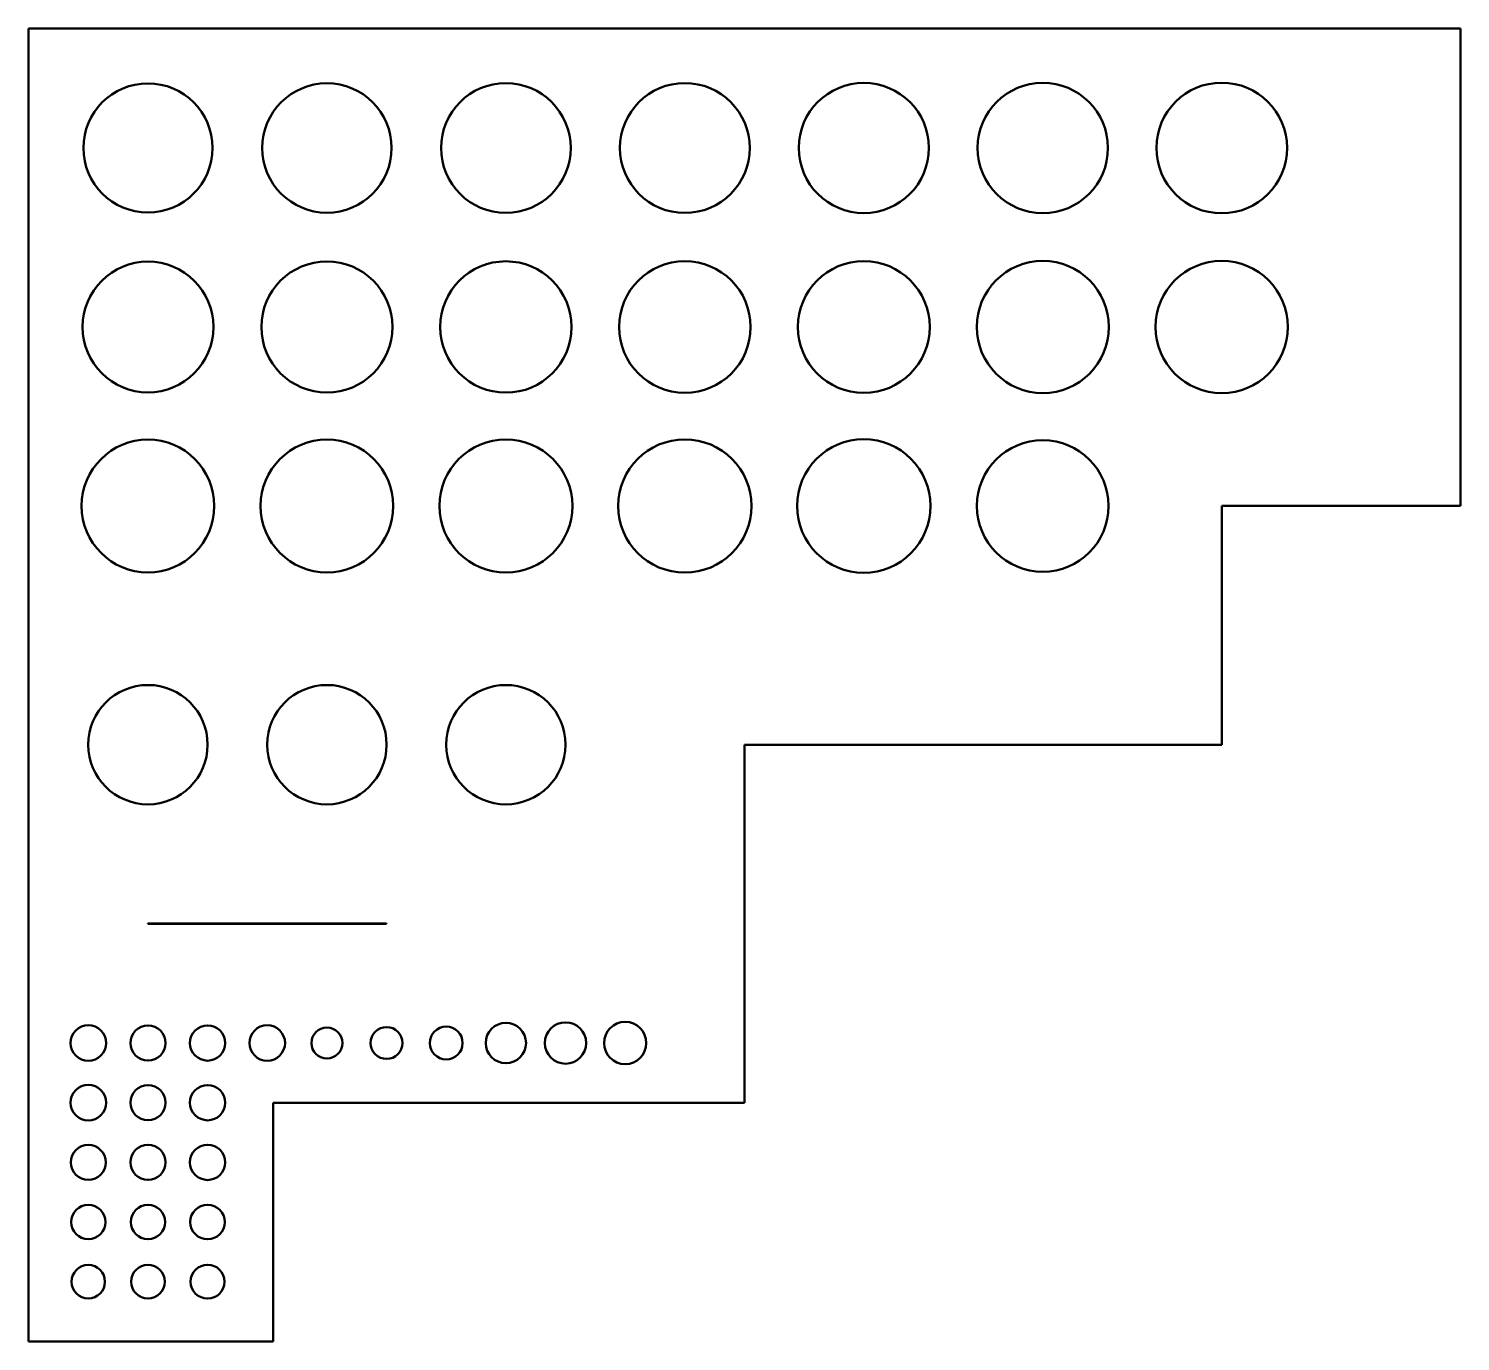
# Model space of a CAD drawing. Header units: inches. Extents: x 0.19 to 6.19, y 6.3 to 11.8.
import ezdxf

# ---------------------------------------------------------------- set-up
doc = ezdxf.new("R2010")
doc.units = ezdxf.units.IN
doc.header["$MEASUREMENT"] = 0
doc.layers.add('Visible (ANSI)', color=7, linetype='Continuous', lineweight=50)

msp = doc.modelspace()

# ---------------------------------------------------------------- linework, layer by layer
at = {"layer": 'Visible (ANSI)'}
for p, q in [((0.1913, 6.2981), (0.1913, 11.7981)), ((0.1913, 11.7981), (6.1913, 11.7981)), ((6.1913, 11.7981), (6.1913, 9.7981)), ((5.1913, 9.7981), (5.1913, 8.7981)), ((6.1913, 9.7981), (5.1913, 9.7981)), ((3.1913, 8.7981), (3.1913, 7.2981)), ((5.1913, 8.7981), (3.1913, 8.7981)), ((0.6913, 8.0481), (0.6913, 8.0491)), ((0.6913, 8.0491), (1.6913, 8.0491)), ((1.6913, 8.0481), (0.6913, 8.0481)), ((1.6913, 8.0491), (1.6913, 8.0481)), ((1.2164, 7.2981), (1.2164, 6.2981)), ((3.1913, 7.2981), (1.2164, 7.2981)), ((1.2164, 6.2981), (0.1913, 6.2981))]:
    msp.add_line(p, q, dxfattribs=at)
for centre, radius in [((0.6913, 11.2981), 0.2706), ((1.4413, 11.2981), 0.2711), ((2.1913, 11.2981), 0.2716), ((2.9413, 11.2981), 0.2721), ((3.6913, 11.2981), 0.2726), ((4.4413, 11.2981), 0.2731), ((5.1913, 11.2981), 0.2736), ((0.6913, 10.5481), 0.2741), ((1.4413, 10.5481), 0.2746), ((2.1913, 10.5481), 0.2751), ((2.9413, 10.5481), 0.2756), ((3.6913, 10.5481), 0.2761), ((4.4413, 10.5481), 0.2766), ((5.1913, 10.5481), 0.2771), ((0.6913, 9.7981), 0.2781), ((1.4413, 9.7981), 0.2781), ((2.1913, 9.7981), 0.2786), ((2.9413, 9.7981), 0.2791), ((3.6913, 9.7981), 0.2796), ((4.4413, 9.7981), 0.2758), ((0.6913, 8.7981), 0.25), ((1.4413, 8.7981), 0.25), ((2.1913, 8.7981), 0.25), ((0.4413, 7.5481), 0.0745), ((0.6913, 7.5481), 0.0735), ((0.9413, 7.5481), 0.074), ((1.1913, 7.5481), 0.0745), ((2.1913, 7.5481), 0.0846), ((2.4413, 7.5481), 0.0866), ((2.6913, 7.5481), 0.0886), ((1.4413, 7.5481), 0.065), ((1.6913, 7.5481), 0.0669), ((1.9413, 7.5481), 0.0689), ((0.4413, 7.2981), 0.0745), ((0.6913, 7.2981), 0.0735), ((0.9413, 7.2981), 0.074), ((0.4413, 7.0481), 0.073), ((0.6913, 7.0481), 0.0735), ((0.9413, 7.0481), 0.074), ((0.4413, 6.7981), 0.0715), ((0.6913, 6.7981), 0.072), ((0.9413, 6.7981), 0.0725), ((0.4413, 6.5481), 0.07), ((0.6913, 6.5481), 0.0705), ((0.9413, 6.5481), 0.071)]:
    msp.add_circle(centre, radius, dxfattribs=at)

doc.saveas('drawing.dxf')
